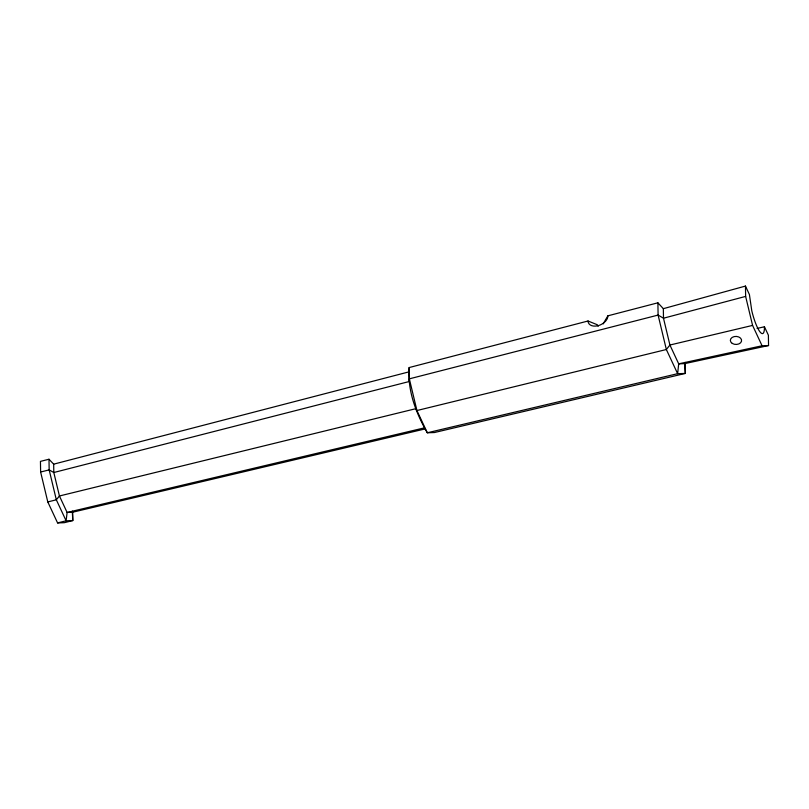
<?xml version="1.0" encoding="UTF-8"?>
<svg xmlns="http://www.w3.org/2000/svg" width="809" height="809" viewBox="0 0 809 809"><rect width="100%" height="100%" fill="white"/><g stroke="black" fill="none" stroke-linecap="round" stroke-linejoin="round"><path stroke-width="1.21" d="M685.142 362.402L685.314 373.434L434.382 432.542L427.304 432.775C415.998 413.207 407.332 390.474 409.162 367.559L588.022 321.001L597.386 324.783A3.226 2.124 -25 0 0 598.306 326.138M409.162 367.559L409.344 378.845L416.928 410.537L427.304 432.775L677.629 373.687L678.69 363.838L669.913 345.028L663.491 318.22L663.34 308.674L657.899 302.809L607.893 315.823L603.504 323.256A3.226 2.124 -25 0 1 603.403 323.863M663.34 308.674L745.463 286.073L749.407 294.516L751.794 310.818A23.653 5.026 76 0 0 760.045 331.943A23.653 5.026 76 0 0 764.444 326.775L768.388 335.219L768.55 345.554L684.667 363.635L678.69 363.838L762.068 345.767L768.55 345.554M745.463 286.073L745.635 296.407L663.491 318.22L658.101 315.075L409.344 378.845L408.96 381.595L53.809 472.517L49.167 469.887L40.622 472.021L47.792 501.934L57.581 522.927L64.255 522.705L72.8 520.571L72.648 511.106M40.622 472.021L40.45 461.373L48.995 459.239L53.677 464.164L408.798 371.907M47.792 501.934L56.327 499.8L59.431 495.988L415.472 408.778L416.928 410.537L666.353 349.518L669.913 345.028L752.582 325.41L762.068 345.767M57.581 522.927L66.116 520.794L72.8 520.571L72.355 512.289L425.534 428.831M424.371 427.87L67.107 512.461L66.116 520.794L56.327 499.8L49.167 469.887L48.995 459.239M757.072 328.434L764.444 326.775M72.355 512.289L67.107 512.461L59.431 495.988L53.809 472.517L53.677 464.164M745.635 296.407L752.582 325.41M684.667 363.635L685.314 373.434L677.629 373.687L666.353 349.518L658.101 315.075L657.899 302.809M607.893 315.823A10.527 6.907 -25.9 0 1 598.073 325.693A10.527 6.907 -25.9 0 1 588.022 321.001M732.236 343.4A5.633 4.025 1.5 0 0 741.489 341.307A5.633 4.025 1.5 0 0 734.178 336.595A5.633 4.025 1.5 0 0 732.236 343.4"/></g></svg>
